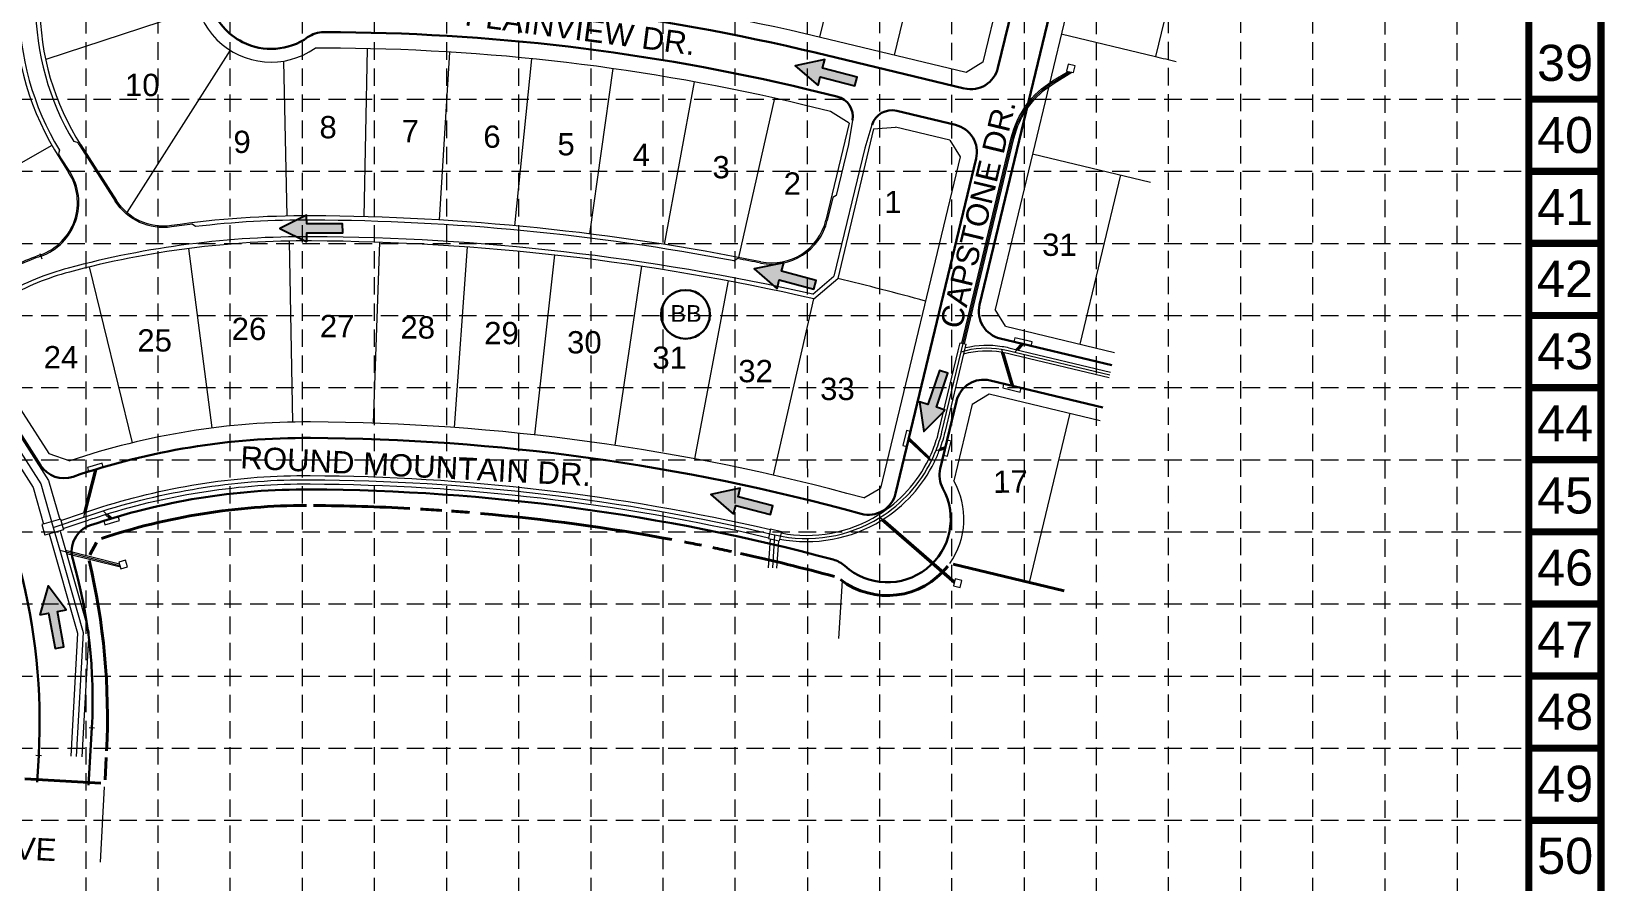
# Model space of a CAD drawing. Header units: inches. Extents: x -337 to 3817, y -1228 to 5411.
# Drawn here: x 1558 to 3817, y 139 to 1360 of the extents above; entities that cross this region are included whole.
import ezdxf
from ezdxf.enums import TextEntityAlignment as Align

# ---------------------------------------------------------------- set-up
doc = ezdxf.new("R2010")
doc.units = ezdxf.units.IN
doc.header["$MEASUREMENT"] = 0
doc.linetypes.add('HIDDEN', pattern=[0.375, 0.25, -0.125])
for name, color, linetype, lineweight in [('0208al - Level 14', 7, 'Continuous', 0), ('0220al_grade - Level 11', 7, 'Continuous', 0), ('0220al_grade - Level 14', 7, 'Continuous', 0), ('0220al_grade - Level 21', 7, 'Continuous', 0), ('0220al_grade - Level 3', 7, 'Continuous', 0), ('0220al_grade - Level 8', 7, 'Continuous', 0), ('Level 10', 7, 'Continuous', 0), ('STORM', 5, 'Continuous', 0)]:
    doc.layers.add(name, color=color, linetype=linetype, lineweight=lineweight)
for name, color, linetype in [('ARROWS', 252, 'Continuous'), ('BASE', 7, 'Continuous'), ('GRID', 254, 'HIDDEN')]:
    doc.layers.add(name, color=color, linetype=linetype)
doc.styles.get("Standard").update_dxf_attribs({"font": 'ARIAL.TTF'})

# ---------------------------------------------------------------- blocks, each defined once
blk = doc.blocks.new('TICK_4')
at = {"layer": '0208al - Level 14', "color": 1, "linetype": 'Continuous', "lineweight": 0}
blk.add_line((0, -1.4), (0, 1.4), dxfattribs=at)
blk = doc.blocks.new('TICK_6')
at = {"layer": '0208al - Level 14', "color": 1, "linetype": 'Continuous', "lineweight": 0}
blk.add_line((0, -1.4), (0, 1.4), dxfattribs=at)
blk = doc.blocks.new('arrow')
blk.add_lwpolyline([(-67, -25.4), (-59.3, -25.4), (-59.6, -56.1), (-51.9, -56.2), (-51.6, -25.5), (-44, -25.5), (-55.3, -2.4), (-67, -25.4)], close=True)
at = {"color": 254}
for points in [[(-44, -25.5), (-67, -25.4), (-55.3, -2.4), (-67, -25.4)], [(-59.6, -56.1), (-51.9, -56.2), (-59.3, -25.4), (-51.6, -25.5)]]:
    blk.add_solid(points, dxfattribs=at)

msp = doc.modelspace()

# ---------------------------------------------------------------- linework, layer by layer
at = {"layer": '0220al_grade - Level 14', "color": 7, "linetype": 'Continuous', "lineweight": 30}
for p, q in [((3077.1, 1854.4), (2945.7, 1307.6)), ((3065.4, 1574.6), (2919.4, 967)), ((1979.9, 1358.8), (1977.6, 1358.8)), ((2897.4, 1278.1), (2685.4, 1329)), ((2714.4, 1266.5), (2672.8, 1276.5)), ((2884.8, 1225.6), (2800.5, 1245.8)), ((2914.4, 1177.3), (2798.8, 696.3)), ((1459.6, 910.6), (1571.1, 736.5)), ((2948.9, 918.8), (3109.2, 880.3)), ((2934.4, 858.5), (3096.3, 819.6)), ((2886.2, 829), (2862.8, 731.8)), ((1640.1, 277.4), (1644.7, 359.8)), ((1566.3, 281.5), (1568.4, 320.2))]:
    msp.add_line(p, q, dxfattribs=at)
at = {"layer": '0220al_grade - Level 14', "color": 7, "linetype": 'Continuous', "lineweight": 13}
for p, q in [((2737, 1232.3), (2731.1, 1197.7)), ((2764.8, 1225.6), (2754.4, 1192.1)), ((1624.2, 1200.5), (1618.7, 1201.8)), ((2731.1, 1197.7), (2713.4, 1124.3)), ((1598.2, 1189.4), (1596.9, 1183.9)), ((1613, 1158.6), (1600.3, 1178.5)), ((1627.2, 1195.7), (1678.3, 1115.9)), ((2754.4, 1192.1), (2710.2, 1008.2)), ((2708.6, 1121.4), (2700.7, 1088.3)), ((2713.4, 1124.3), (2708.6, 1121.4)), ((1793.3, 1079.5), (1788.9, 1083)), ((2566.7, 1030.5), (2571.4, 1033.6)), ((2679.8, 982.4), (2710.2, 1008.2))]:
    msp.add_line(p, q, dxfattribs=at)
at = {"layer": '0220al_grade - Level 14', "color": 7, "linetype": 'Continuous', "lineweight": 30}
for centre, radius, start, end in [((1978.2, -1614.2), 3027, 76.4881, 89.9672), ((1902.1, 1425.8), 91, 198.1772, 243.226), ((1978.2, -1614.2), 2973, 76.4881, 89.9672), ((1902.1, 1425.8), 91, 243.226, 305.2021), ((2707.4, 1237.3), 30, 350.3021, 76.4881), ((2875.5, 1186.7), 40, 346.488, 76.4881), ((2925.1, 819.6), 40, 76.4881, 166.488), ((696.7, 368.1), 873, 356.8572, 32.6574), ((1953.2, -261), 1037, 89.7069, 108.8731), ((1943, -2261), 3037, 74.604, 89.7069), ((1953.2, -261), 963, 89.7069, 108.81), ((1943, -2261), 2963, 75.0158, 89.7069), ((2786.9, 659.6), 91, 227.7131, 28.7176), ((2759.9, 705.6), 40, 254.604, 346.488), ((1655.6, 612.7), 40, 108.81, 196.1256), ((2698.7, 562.6), 40, 47.7131, 75.0158)]:
    msp.add_arc(centre, radius, start, end, dxfattribs=at)
at = {"layer": '0220al_grade - Level 14', "color": 7, "linetype": 'Continuous', "lineweight": 13}
for centre, radius, start, end in [((1942.1, 1397.5), 402, 179.9672, 211.1812), ((1942.1, 1397.5), 378, 179.9672, 211.1812), ((1942.1, 1397.5), 374, 211.7973, 212.6574), ((1544, 1114.3), 82, 289.6054, 32.6574), ((1953.2, -261), 1350, 89.7069, 96.8006), ((1943, -2261), 3350, 79.2696, 89.7069), ((2620.9, 1107.5), 82, 258.6203, 346.488), ((1953.2, -261), 1326, 89.7069, 104.9597), ((1953.2, -261), 1354, 96.9706, 98.2401), ((1943, -2261), 3326, 77.2001, 89.7069), ((1711.1, 645.2), 388, 104.9597, 119.6037), ((1711.1, 645.2), 416, 109.6054, 113.7373), ((1943, -2261), 3354, 78.6203, 79.2011)]:
    msp.add_arc(centre, radius, start, end, dxfattribs=at)
at = {"layer": '0220al_grade - Level 14', "color": 7, "linetype": 'Continuous', "lineweight": 30, "extrusion": (0, 0, -1)}
for centre, radius, start, end in [((-1977.6, 1318.8), 40, 54.7979, 90.0327), ((-2906.8, 1317), 40, 193.512, 283.5119), ((-2793.5, 1216.7), 30, 17.326, 103.5119), ((-2958.3, 957.7), 40, 283.5119, 13.512), ((-1604.8, 758.1), 40, 251.1269, 327.3426), ((-2901.7, 722.5), 40, 331.2824, 13.512), ((-918.8, 399.7), 727, 163.8744, 183.1428)]:
    msp.add_arc(centre, radius, start, end, dxfattribs=at)
at = {"layer": '0220al_grade - Level 14', "color": 7, "linetype": 'Continuous', "lineweight": 13, "extrusion": (0, 0, -1)}
for centre, radius, start, end in [((-1942.1, 1397.5), 406, 327.3426, 328.2458), ((-1747.4, 1160.2), 82, 261.7599, 327.3426)]:
    msp.add_arc(centre, radius, start, end, dxfattribs=at)
at = {"layer": '0220al_grade - Level 21', "color": 7, "linetype": 'Continuous', "lineweight": 40}
for p, q in [((1642, 608.3), (1651.3, 625.6)), ((1663.6, 284.8), (1665.3, 316.8)), ((1657.4, 280.1), (1548.5, 286.1))]:
    msp.add_line(p, q, dxfattribs=at)
at = {"layer": '0220al_grade - Level 21', "color": 7, "linetype": 'Continuous', "lineweight": 0}
for p, q in [((2722.1, 570.6), (2716.8, 487.7)), ((1657.1, 166.4), (1663, 274.8))]:
    msp.add_line(p, q, dxfattribs=at)
at = {"layer": '0220al_grade - Level 21', "color": 7, "linetype": 'Continuous', "lineweight": 40, "flags": 128}
msp.add_lwpolyline([(2881.3, 594.6), (3040.7, 556.3)], dxfattribs=at)
at = {"layer": '0220al_grade - Level 21', "color": 7, "linetype": 'Continuous', "lineweight": 40}
for centre, radius, start, end in [((1953.2, -261), 940, 90.0117, 108.2772), ((1943, -2261), 2940, 86.9141, 89.6095), ((1943, -2261), 2940, 86.0211, 86.6123), ((1943, -2261), 2940, 85.2392, 85.7461), ((1943, -2261), 2940, 79.528, 84.9361), ((1943, -2261), 2940, 78.6803, 79.1641), ((1943, -2261), 2940, 77.8225, 78.3584), ((1943, -2261), 2940, 74.8589, 77.5668), ((2786.9, 659.6), 110, 232.3033, 321.9563)]:
    msp.add_arc(centre, radius, start, end, dxfattribs=at)
at = {"layer": '0220al_grade - Level 21', "color": 7, "linetype": 'Continuous', "lineweight": 40, "extrusion": (0, 0, -1)}
msp.add_arc((-697.1, 374.9), 970, 166.5961, 182.8475, dxfattribs=at)
at = {"layer": '0220al_grade - Level 3', "color": 7, "linetype": 'Continuous', "lineweight": 13}
for p, q in [((2934.7, 1899.9), (2796.8, 1325.9)), ((1797.6, 1391.5), (1578.4, 1319.5)), ((1843.1, 1333), (1695, 1099.7)), ((2040.2, 1335.1), (2035.1, 1093.8)), ((1925.1, 1094.7), (1920.5, 1317.4)), ((2158.1, 1330.3), (2143.4, 1089)), ((2275.8, 1320.7), (2251.5, 1080.8)), ((2392.9, 1306.5), (2359.2, 1069.1)), ((2509.3, 1287.6), (2466.5, 1053.9)), ((2624.7, 1264.1), (2573.3, 1035.3)), ((2732.2, 1228.3), (2705.4, 1245)), ((2732.2, 1228.3), (2698.7, 1088.8)), ((2767.2, 1219.9), (2715.6, 1004.9)), ((2767.2, 1219.9), (2798.7, 1222.6)), ((2057.8, 1057), (2048.8, 797.2)), ((2183.6, 1050.3), (2164.7, 791)), ((2309, 1038.8), (2280.3, 780.4)), ((2433.9, 1022.5), (2395.5, 765.4)), ((2558.1, 1001.5), (2509.9, 746)), ((2681.4, 975.9), (2715.6, 1004.9)), ((2623.6, 722.4), (2681.4, 975.9))]:
    msp.add_line(p, q, dxfattribs=at)
at = {"layer": '0220al_grade - Level 3', "color": 7, "linetype": 'Continuous', "lineweight": 0}
for p, q in [((3054.9, 1860.7), (2924, 1315.9)), ((2689.9, 1351.6), (2755.9, 1626.8)), ((3088, 1570.2), (2941.5, 960.7)), ((3227.9, 1557.2), (3171.8, 1323.8)), ((3036.6, 1356.3), (3171.8, 1323.8)), ((1979.9, 1335.8), (1965.3, 1335.8)), ((2899.9, 1301.1), (2690.8, 1351.4)), ((2924, 1315.9), (2899.9, 1301.1)), ((2705.4, 1245), (2667.5, 1254.1)), ((2876.5, 1203.9), (2798.7, 1222.6)), ((2876.5, 1203.9), (2891.3, 1179.8)), ((1587.3, 1196), (1376.9, 1076.4)), ((1598.6, 1177.4), (1611.3, 1157.5)), ((1628.9, 1196.8), (1680, 1117)), ((2891.3, 1179.8), (2777, 704)), ((2995.2, 1184.3), (3164.8, 1143.6)), ((3121.6, 1153.9), (3063.2, 910.9)), ((1817.3, 790.3), (1784, 1048.1)), ((1933.5, 798.8), (1928.6, 1058.8)), ((1702.9, 769), (1641.5, 1021.7)), ((2956.3, 936.6), (2941.5, 960.7)), ((2956.3, 936.6), (3113.1, 898.9)), ((1477.7, 917.5), (1582.8, 753.5)), ((2908.8, 824.6), (2932.9, 839.3)), ((2932.9, 839.3), (3092.4, 801)), ((2908.8, 824.6), (2882.3, 714.3)), ((3048.7, 811.5), (2990.3, 568.4)), ((1582.8, 753.5), (1613.3, 743)), ((2753, 689.9), (2777, 704))]:
    msp.add_line(p, q, dxfattribs=at)
for centre, radius, start, end in [((1902.1, 1425.8), 110, 144.8704, 305.0311), ((1978.2, -1614.2), 3050, 76.4881, 89.9672), ((1942.1, 1397.5), 408, 179.9672, 212.6574), ((1942.1, 1397.5), 372, 179.9672, 212.6574), ((1978.2, -1614.2), 2950, 76.4881, 89.9672), ((3613.4, 3161.5), 1890, 256.488, 257.4093), ((1544, 1114.3), 80, 289.6054, 32.6574), ((1953.2, -261), 1356, 89.7069, 98.2401), ((1943, -2261), 3356, 78.6203, 89.7069), ((1953.2, -261), 1320, 89.7069, 104.9597), ((1943, -2261), 3320, 77.1483, 89.7069), ((1711.1, 645.2), 418, 109.6054, 119.6037), ((1711.1, 645.2), 382, 104.9597, 119.6037), ((1943, -2261), 3356, 74.4703, 76.6902), ((1953.2, -261), 1060, 89.7069, 108.7033), ((1943, -2261), 3060, 74.6498, 89.7069), ((2786.9, 659.6), 110, 324.5609, 29.8298)]:
    msp.add_arc(centre, radius, start, end, dxfattribs=at)
at = {"layer": '0220al_grade - Level 3', "color": 7, "linetype": 'Continuous', "lineweight": 0, "extrusion": (0, 0, -1)}
msp.add_arc((-1747.4, 1160.2), 80, 261.7599, 327.3426, dxfattribs=at)
at = {"layer": '0220al_grade - Level 3', "color": 7, "linetype": 'Continuous', "lineweight": 13}
msp.add_arc((2620.9, 1107.5), 80, 258.6203, 346.488, dxfattribs=at)
at = {"layer": '0220al_grade - Level 8', "color": 7, "linetype": 'Continuous', "lineweight": 30}
msp.add_circle((2497.1, 953.4), 35, dxfattribs=at)
at = {"layer": 'BASE', "const_width": 10.4}
for points in [[(3811.5, -1223.3), (3811.5, 5405.7), (-331.6, 5405.7), (-331.6, -1223.3)], [(3707.9, -1119.7), (3707.9, 5302.1), (-228, 5302.1), (-228, -1119.7)]]:
    msp.add_lwpolyline(points, close=True, dxfattribs=at)
for points in [[(3811.5, 1262.6), (3707.9, 1262.6)], [(3811.5, 1159), (3707.9, 1159)], [(3811.5, 1055.4), (3707.9, 1055.4)], [(3811.5, 951.9), (3707.9, 951.9)], [(3811.5, 848.3), (3707.9, 848.3)], [(3811.5, 744.7), (3707.9, 744.7)], [(3811.5, 641.1), (3707.9, 641.1)], [(3811.5, 537.5), (3707.9, 537.5)], [(3811.5, 434), (3707.9, 434)], [(3811.5, 330.4), (3707.9, 330.4)], [(3811.5, 226.8), (3707.9, 226.8)]]:
    msp.add_lwpolyline(points, dxfattribs=at)
at = {"layer": 'GRID', "color": 252, "linetype": 'HIDDEN', "lineweight": 0, "ltscale": 100}
for p, q in [((1636.3, -705.6), (1636.3, 5302.1)), ((1739.9, -705.7), (1739.9, 5302.1)), ((1843.5, -705.7), (1843.5, 5302.1)), ((1947.1, -705.7), (1947.1, 5302.1)), ((2050.7, -705.7), (2050.7, 5302.1)), ((2154.2, -705.7), (2154.2, 5302.1)), ((2257.8, -705.7), (2257.8, 5302.1)), ((2361.4, -705.8), (2361.4, 5302.1)), ((2465, -705.8), (2465, 5302.1)), ((2568.5, -705.8), (2568.5, 5302.1)), ((2672.6, -705.6), (2672.1, 5302.1)), ((2776.1, -705.1), (2775.7, 5302.1)), ((2879.6, -706.3), (2879.3, 5302.1)), ((2984.1, -705.3), (2983.3, 5304.4)), ((3087.1, -706.4), (3086.9, 5304.4)), ((3190.8, -705.1), (3190.5, 5304.4)), ((3294.6, -704.8), (3294, 5304.4)), ((3397.9, -705.7), (3397.6, 5304.4)), ((3501.7, -707.1), (3501.2, 5304.4)), ((3605.4, -706.8), (3604.8, 5304.4)), ((-228, 1262.6), (3707.9, 1262.6)), ((-228, 1159), (3707.9, 1159)), ((-228, 1055.4), (3707.9, 1055.4)), ((-228, 951.9), (3707.9, 951.9)), ((-228, 848.3), (3707.9, 848.3)), ((-228, 744.7), (3707.9, 744.7)), ((-228, 641.1), (3707.9, 641.1)), ((-228, 537.5), (3707.9, 537.5)), ((-228, 434), (3707.9, 434)), ((-228, 330.4), (3707.9, 330.4)), ((-228, 226.8), (3707.9, 226.8))]:
    msp.add_line(p, q, dxfattribs=at)
at = {"layer": 'STORM', "color": 170, "linetype": 'Continuous', "lineweight": 0}
for p, q in [((3024.1, 1288.8), (3046.4, 1302.5)), ((3026.2, 1285.4), (3051.9, 1301.2)), ((2893.8, 912.1), (2964.7, 1207.1)), ((2897.7, 911.1), (2968.6, 1206.2)), ((1343.4, 1043.7), (1560.4, 705)), ((1365.1, 1054.3), (1582.6, 715)), ((2888.6, 901), (2891.4, 912.6)), ((2891.4, 912.6), (2900.1, 910.5)), ((2897.3, 898.9), (2900.1, 910.5)), ((2950.9, 903.6), (2966.5, 850.8)), ((2961.2, 905.6), (2961.2, 905.6)), ((2961.2, 905.6), (2970.8, 903.2)), ((2969.9, 899.4), (2981, 911.1)), ((2971.4, 903.1), (2979.3, 911.5)), ((2974.7, 902.3), (2982.7, 910.7)), ((2860.9, 785.9), (2888.6, 901)), ((2869.7, 783.7), (2897.3, 898.9)), ((2950.5, 899.6), (2964.8, 851.2)), ((2953.8, 899), (2968.2, 850.4)), ((2959.3, 897.8), (2959.3, 897.8)), ((2959.3, 897.8), (2968.9, 895.5)), ((2968.9, 895.5), (3105.4, 862.7)), ((2970.8, 903.2), (3107.1, 870.5)), ((2846.3, 745.3), (2817.2, 772.9)), ((2850.4, 743.5), (2817.6, 774.6)), ((2847.6, 748.1), (2818, 776.3)), ((2856.8, 758.1), (2870.1, 762)), ((2861.6, 757.9), (2869.7, 760.3)), ((2862.9, 761.4), (2870.5, 763.7)), ((1633.3, 662.1), (1650.6, 730.9)), ((1633.3, 668.5), (1648.9, 730.4)), ((1636.7, 669.7), (1652.3, 731.4)), ((1560.4, 705), (1575.4, 652.3)), ((1582.6, 715), (1598.5, 658.8)), ((1599.7, 659.2), (1572.8, 651.5)), ((1599.7, 659.2), (1604.1, 643.8)), ((1600.3, 657.3), (1631.3, 667.8)), ((1603.5, 645.7), (1635.2, 656.5)), ((1631.3, 667.8), (1636.2, 669.5)), ((1635.2, 656.5), (1640.1, 658.1)), ((1660.7, 671.2), (1672.2, 660.1)), ((1664, 665.9), (1670.6, 659.6)), ((1667.3, 667), (1673.8, 660.6)), ((2883, 568.5), (2776.2, 661.6)), ((2882.6, 566.8), (2778.4, 657.6)), ((2883.4, 570.1), (2781.1, 659.3)), ((1572.8, 651.5), (1577.2, 636.1)), ((1604.1, 643.8), (1577.2, 636.1)), ((1583.6, 638), (1624.1, 495.6)), ((1599, 642.3), (1640.2, 497.4)), ((2619.2, 645.4), (2616.1, 631.7)), ((2619.2, 645.4), (2634.8, 641.7)), ((2622.4, 589.2), (2625.4, 636.7)), ((2634.8, 641.7), (2631.7, 628.1)), ((1598.6, 614.7), (1685, 592.9)), ((1606.9, 614.6), (1684.3, 595.1)), ((1608.2, 610.2), (1685.7, 590.6)), ((2616.1, 631.7), (2631.7, 628.1)), ((2616.4, 589.5), (2619.1, 631)), ((2628.4, 588.8), (2630.9, 628.3)), ((1640.2, 497.4), (1630.4, 318)), ((1624.1, 495.6), (1614.4, 318.9))]:
    msp.add_line(p, q, dxfattribs=at)
at = {"layer": 'STORM', "color": 170, "linetype": 'Continuous', "lineweight": 0, "flags": 128}
msp.add_lwpolyline([(903.4, 1886.6), (932.3, 1869.9), (1204.7, 1869.7), (1222, 1859.7), (1239.3, 1849.7), (1259.3, 1815.1), (1259.3, 1789.9), (1259.3, 1777.4), (1259, 1326), (1354.2, 1049), (1360.9, 1038.6), (1360.9, 1038.6), (1367.7, 1028), (1423, 941.6), (1571.5, 710), (1589.3, 647.2), (1598.6, 614.7), (1632.1, 496.5), (1622.4, 318.4)], dxfattribs=at)
for points in [[(3044.3, 1303), (3054, 1300.7), (3056.4, 1310.4), (3046.7, 1312.7)], [(2968.4, 914.1), (2993.6, 908), (2995, 913.9), (2969.8, 919.9)], [(2952.5, 848), (2977.7, 841.9), (2979.2, 847.8), (2953.9, 853.8)], [(2809.2, 765.3), (2815, 763.9), (2820.2, 785.3), (2814.3, 786.7)], [(2867.5, 751.3), (2873.4, 749.9), (2878.5, 771.3), (2872.7, 772.7)], [(1638.3, 733.4), (1640.1, 727.7), (1661.1, 734.1), (1659.4, 739.8)], [(1661.7, 656.9), (1663.4, 651.1), (1684.5, 657.6), (1682.7, 663.3)], [(1686.5, 588.1), (1696, 591), (1693.1, 600.6), (1683.6, 597.7)], [(2881.8, 563.6), (2891.6, 561.3), (2893.9, 571), (2884.2, 573.4)]]:
    msp.add_lwpolyline(points, close=True, dxfattribs=at)
for points in [[(1589.3, 647.2), (1633.3, 662.2), (1633.3, 662.2), (1638.2, 663.8, -0.006075), (1660.7, 671.2, -0.077432), (1958.2, 716), (1958.2, 716, -0.056571), (2625, 636.8, 0.00057), (2625.4, 636.7), (2625.4, 636.7, 0.198524), (2776.2, 661.6, 0.140866), (2850.4, 743.5, 0.019966), (2856.8, 758.1, 0.035091), (2865.3, 784.8), (2893, 899.9), (2966.7, 1206.6), (2966.7, 1206.6, -0.198912), (3025.2, 1287.1), (3025.2, 1287.1), (3049.2, 1301.8)], [(2893, 899.9, -0.11307), (2950.9, 903.6, -0.01831), (2960.2, 901.7), (2960.2, 901.7), (2969.9, 899.4), (3106.3, 866.6)]]:
    msp.add_lwpolyline(points, format="xyb", dxfattribs=at)
at = {"layer": 'STORM', "color": 170, "linetype": 'Continuous', "lineweight": 0, "extrusion": (0, 0, -1)}
for centre, radius, start, end in [((-3093.1, 1176.3), 132, 13.512, 58.512), ((-3093.1, 1176.3), 128, 13.512, 58.512), ((-2929.9, 775.3), 134, 76.6725, 99.3161), ((-2929.9, 775.3), 134, 99.3161, 103.5119), ((-2929.9, 775.3), 126, 74.8162, 99.3161), ((-2929.9, 775.3), 126, 99.3161, 103.5119), ((-1953.2, -261), 983, 72.5823, 90.2931), ((-1953.2, -261), 971, 72.5823, 90.2931), ((-1943, -2261), 2983, 90.2931, 103.0992), ((-1943, -2261), 2971, 90.2931, 103.0991), ((-1953.2, -261), 983, 71.19, 72.5823), ((-1953.2, -261), 971, 71.19, 72.5823)]:
    msp.add_arc(centre, radius, start, end, dxfattribs=at)
at = {"layer": 'STORM', "color": 170, "linetype": 'Continuous', "lineweight": 0}
for radius, start, end in [(195.5, 338.4491, 346.488), (204.5, 338.4491, 346.488), (195.5, 301.8007, 333.8738), (195.5, 333.8738, 338.4491), (204.5, 333.8738, 338.4491), (204.5, 301.8007, 333.8738), (204.5, 259.1281, 301.8007), (195.5, 259.2319, 301.8007)]:
    msp.add_arc((2670.8, 831.5), radius, start, end, dxfattribs=at)

# ---------------------------------------------------------------- block references
at = {"layer": '0220al_grade - Level 14', "color": 1, "linetype": 'Continuous', "lineweight": 0}
for name, p, xscale, yscale, zscale, rotation in [('TICK_4', (1571.5, 1037.1), 2.857138038184467, 2.85713803818453, 2.857138038184514, 199.6052587727435), ('TICK_6', (1644.7, 359.8), 2.857142987154887, 2.857142987154475, 2.857142987154625, 266.8570654406793), ('TICK_6', (1568.4, 320.2), 2.857142987154887, 2.857142987154475, 2.857142987154625, 266.8570654406793)]:
    msp.add_blockref(name, p, dxfattribs=dict(at, xscale=xscale, yscale=yscale, zscale=zscale, rotation=rotation))
at = {"layer": 'ARROWS', "zscale": 1.68}
for p, xscale, yscale, rotation in [((2673.5, 1401.7), 1.679999999999822, 1.67999999999995, 75.85790799452344), ((1909.1, 1169.5), 1.679999999999808, 1.679999999999836, 90.84748586552348), ((2614.6, 1109.9), 1.679999999999822, 1.67999999999995, 75.85790799452344), ((2749.5, 810.1), 1.679999999999746, 1.680000000000007, 162.0328705601263), ((2552.2, 785.9), 1.679999999999822, 1.679999999999925, 75.85790799452344), ((1672.3, 585), 1.679999999999858, 1.680000000000064, 10.94996895584967)]:
    msp.add_blockref('arrow', p, dxfattribs=dict(at, xscale=xscale, yscale=yscale, rotation=rotation))

# ---------------------------------------------------------------- texts
at = {"layer": '0220al_grade - Level 11', "color": 7, "linetype": 'Continuous', "lineweight": 0}
for s, p in [('10', (1717.1, 1267.1)), ('8', (1983.9, 1206.4)), ('7', (2101.9, 1200.6)), ('6', (2219.2, 1192.8)), ('9', (1860.4, 1185.3)), ('5', (2325.6, 1181.9)), ('4', (2433.6, 1166.6)), ('3', (2548.2, 1148.9)), ('2', (2650.4, 1125.4)), ('1', (2795, 1098.9)), ('31', (3034, 1037.5)), ('26', (1870.3, 916.6)), ('27', (1996.9, 920.7)), ('28', (2112.6, 918.7)), ('25', (1734.8, 900.1)), ('29', (2232.9, 910.6)), ('30', (2351.8, 897.4)), ('24', (1600.4, 876)), ('31', (2474.3, 875.3)), ('32', (2597.7, 856)), ('33', (2715.2, 830.4))]:
    msp.add_text(s, height=32, dxfattribs=at).set_placement(p, align=Align.CENTER)
msp.add_text('17', height=32, rotation=0.7942, dxfattribs=at).set_placement((2964, 697.3), align=Align.CENTER)
at = {"layer": '0220al_grade - Level 8', "color": 7, "linetype": 'Continuous', "lineweight": 30}
msp.add_text('BB', height=24, dxfattribs=at).set_placement((2497.9, 954.8), align=Align.MIDDLE_CENTER)
at = {"layer": 'BASE'}
for s, p in [('39', (3760, 1314.8)), ('40', (3760, 1211.2)), ('41', (3760, 1107.6)), ('42', (3759.9, 1004.5)), ('43', (3760, 900.5)), ('44', (3760, 796.9)), ('45', (3760, 693.3)), ('46', (3760, 589.8)), ('47', (3760, 486.2)), ('48', (3760, 382.6)), ('49', (3760.1, 279.3)), ('50', (3760.1, 175.7))]:
    msp.add_text(s, height=51.79, dxfattribs=at).set_placement(p, align=Align.MIDDLE_CENTER)
at = {"layer": 'Level 10', "color": 7, "linetype": 'Continuous', "lineweight": 30}
for s, rotation, p in [('PLAINVIEW DR.', 352.5412, (2344, 1347.2)), ('CAPSTONE DR.', 76.488, (2932.3, 1093.9)), ('ROUND MOUNTAIN DR.', 357.0874, (2109, 719.6)), ('HILLSBORO DRIVE', 357.0874, (1390.7, 178.3))]:
    msp.add_text(s, height=32, rotation=rotation, dxfattribs=at).set_placement(p, align=Align.CENTER)

doc.saveas('drawing.dxf')
